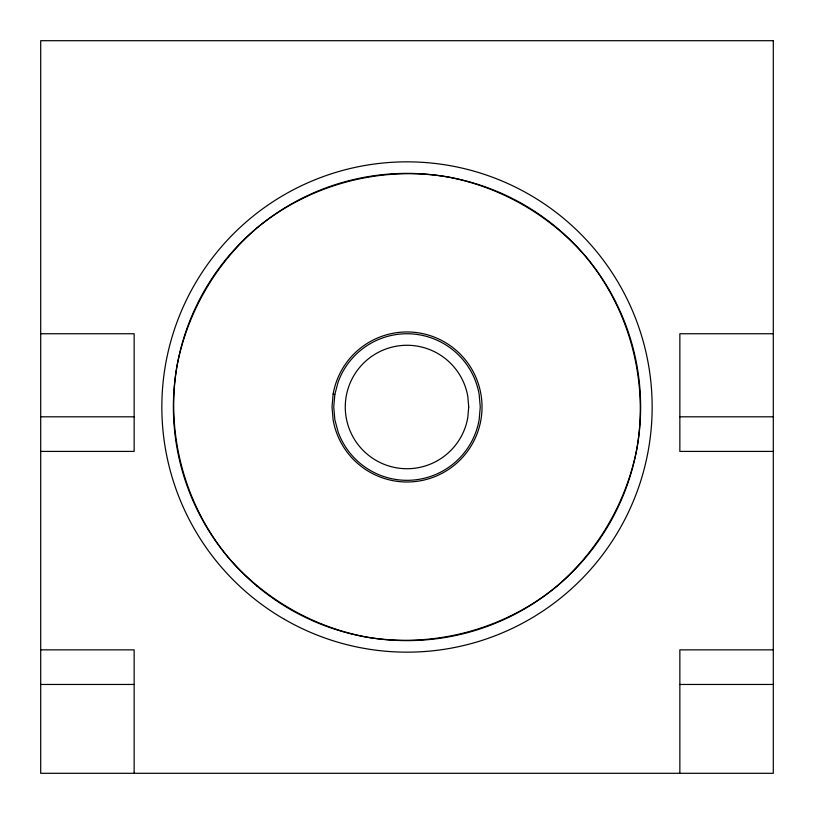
<?xml version="1.0" encoding="UTF-8"?>
<svg xmlns="http://www.w3.org/2000/svg" width="814" height="814" viewBox="0 0 814 814"><rect width="100%" height="100%" fill="white"/><g stroke="black" fill="none" stroke-linecap="round" stroke-linejoin="round"><path stroke-width="1.22" d="M40.7 333.74L134.147 333.74L134.147 451.414L40.7 451.414M773.3 333.74L679.853 333.74L679.853 451.414L773.3 451.414M40.7 416.809L134.147 416.809M679.853 416.809L773.3 416.809M40.7 649.857L134.147 649.857L134.147 773.3M773.3 649.857L679.853 649.857L679.853 773.3M40.7 684.462L134.147 684.462M679.853 684.462L773.3 684.462M176.923 366.432C165.578 433.72 184.564 504.578 228.032 557.173C263.624 598.504 312.83 626.922 366.422 637.077C433.709 648.422 504.578 629.446 557.163 585.968C598.514 550.376 626.912 501.159 637.067 447.568C648.422 380.291 629.436 309.422 585.958 256.827C550.376 215.496 501.159 187.078 447.568 176.923C380.28 165.578 309.422 184.564 256.827 228.032C215.486 263.624 187.078 312.841 176.923 366.432M333.14 393.976L332.01 407L333.14 420.024A75.264 75.264 0 0 0 349.552 455.199A75.01 75.01 0 0 0 458.486 461.548A75.01 75.01 0 0 0 458.486 352.421A75.01 75.01 0 0 0 349.542 358.76A75.264 75.264 0 0 0 333.14 393.976M334.849 394.281L333.74 407L334.849 419.719L338.156 432.061A73.25 73.25 0 0 0 479.161 419.729L480.26 407L479.141 394.281A73.25 73.25 0 0 0 338.176 381.939L334.849 394.281M468.722 407L467.775 417.714A61.711 61.711 0 0 1 373.087 458.567A61.711 61.711 0 0 1 373.087 355.433A61.711 61.711 0 0 1 467.785 396.286L468.722 407M773.3 40.7L40.7 40.7L40.7 773.3L773.3 773.3L773.3 40.7M284.422 619.312A245.156 245.156 0 0 0 652.156 407A245.156 245.156 0 0 0 284.422 194.688A245.156 245.156 0 0 0 284.422 619.312M256.827 585.968A233.628 233.628 0 0 0 637.077 447.568A233.628 233.628 0 0 0 327.096 187.464A233.628 233.628 0 0 0 256.827 585.968"/></g></svg>
